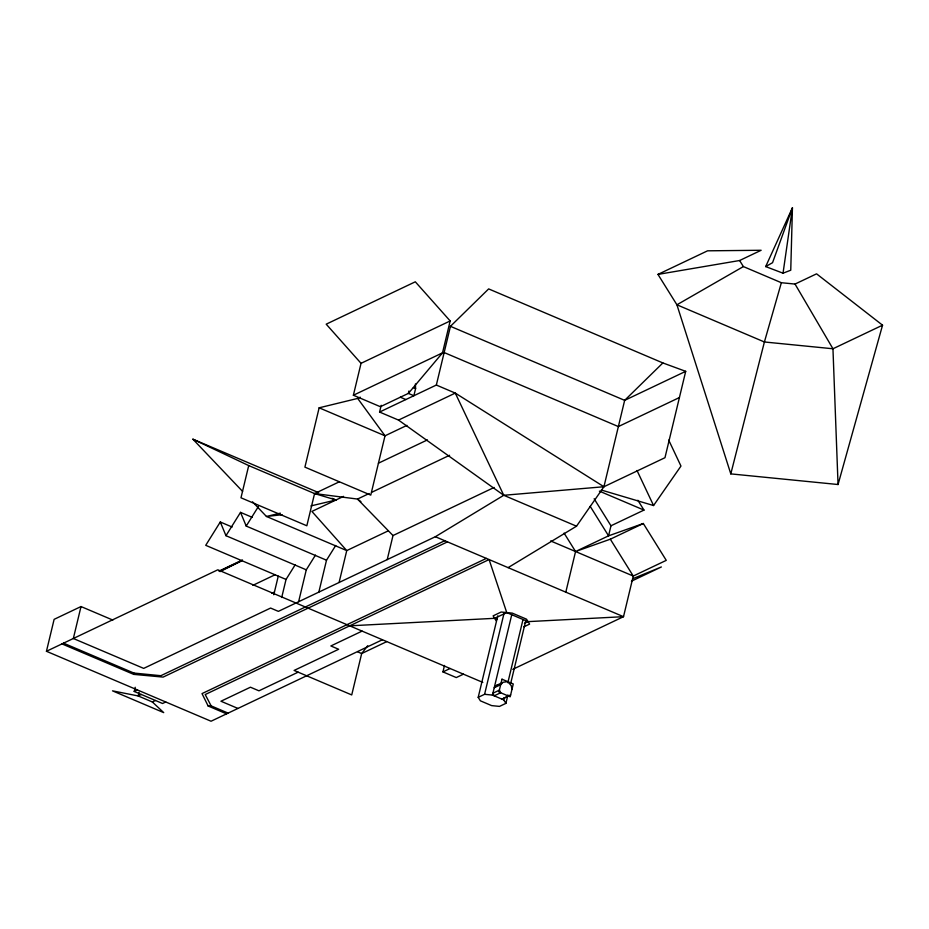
<?xml version="1.0" encoding="UTF-8"?>
<svg xmlns="http://www.w3.org/2000/svg" width="929" height="929" viewBox="0 0 929 929"><rect width="100%" height="100%" fill="white"/><g stroke="black" fill="none" stroke-linecap="round" stroke-linejoin="round"><path stroke-width="1.39" d="M447.488 541.874L163.109 677.102L133.73 674.384L133.892 673.06L63.532 643.158M783.031 273.196L792.437 207.771L765.682 266.577L783.031 273.196L790.753 270.211L792.437 207.771L772.545 262.698L765.682 266.577M382.423 639.744L211.046 721.229L46.45 651.287L54.126 619.341L81.009 606.544L112.827 620.073M81.009 606.544L73.345 638.502L143.693 668.392L270.594 608.054L278.375 611.363L435.353 536.718L503.762 495.285L603.931 486.738L664.967 457.707L685.707 371.333L662.876 362.949L488.654 288.907L450.449 326.323L436.34 385.047L379.578 412.046L381.204 405.288M165.734 701.976L162.54 703.497L134.217 691.455L135.216 687.286M139.071 692.21L138.177 695.949L152.344 701.964L163.713 712.613L112.514 690.851L138.177 695.949L141.301 694.462M242.585 491.395L192.884 439.185L248.717 465.58L240.983 497.793L306.837 525.779L314.571 493.566L339.34 481.791M273.788 594.757L278.259 576.143M319.146 407.808L304.909 467.136L370.764 495.122L385.012 435.806L357.688 398.425L319.146 407.808L385.012 435.806L406.925 425.377M281.708 597.486L286.039 579.441L295.236 564.716M298.615 601.737L306.28 569.825L315.477 555.089M450.17 320.946L442.506 352.869L408.377 393.397L380.379 406.716L353.38 395.243L361.044 363.32L450.17 320.946L415.309 281.801L326.195 324.175L361.044 363.32M318.844 592.121L326.509 560.199L335.706 545.474M339.085 582.495L346.749 550.583L388.38 530.784M408.946 391.004L408.377 393.397L413.869 395.731L415.6 388.566L415.402 383.967M387.219 559.606L393.002 535.545L494.158 487.446M463.432 674.164L456.278 677.566L442.947 671.899L444.492 665.454M507.931 694.927L505.899 703.358L499.512 706.4L491.65 705.61L480.386 700.826L478.203 697.342L497.781 615.822M478.203 697.342L484.59 694.3L504.157 612.792M505.899 703.358L503.727 699.874L492.463 695.089L511.693 614.963M503.727 699.874L504.168 698.016L509.336 695.554M507.838 682.734L522.957 619.748M510.625 683.686L525.814 620.433M565.807 592.156L575.562 551.524L564.089 533.107M508.105 567.631L576.514 526.197L603.931 486.738L624.66 400.353L662.876 362.949M594.142 498.757L610.968 525.779L608.565 535.836L575.562 551.524L610.318 539.192L643.309 523.503L666.267 560.361L633.264 576.05L550.642 540.945M730.798 473.883L764.404 341.977L781.359 282.718L795.038 284.065L816.568 273.834L882.55 325.185L838.051 484.52L730.798 473.883L676.916 304.793L657.964 274.403L707.573 250.818L761.141 250.273L739.612 260.515L657.964 274.403M232.145 527.033L220.289 521.993L205.727 545.323L286.039 579.441M306.28 569.825L225.968 535.696L240.53 512.367L252.374 517.407M326.509 560.199L246.208 526.069L258.471 506.433M601.377 490.047L653.563 505.539L680.969 466.068L668.717 440.114M367.733 645.701L361.671 653.551L351.731 694.938L294.098 670.448L338.644 649.266L330.863 645.957L362.101 631.105M501.799 682.885L496.632 685.335L494.228 687.739L500.685 684.673L503.088 682.269L507.757 681.642L511.298 685.753L511.949 689.457M504.168 698.016L502.148 699.2L510.636 694.938M781.359 282.718L743.386 266.577L676.916 304.793L764.404 341.977L832.953 348.77L882.55 325.185M220.022 571.602L241.946 560.686M353.38 395.243L442.506 352.869M440.276 354.379L444.155 352.544L618.366 426.574L679.413 397.554M357.688 398.425L360.266 397.194M379.578 412.046L398.518 420.082L455.28 393.095L603.931 486.738M378.428 463.199L427.41 439.916M343.567 496.376L311.9 511.438L346.749 550.583L266.437 516.454L252.525 501.834M369.173 493.508L357.502 499.059L314.571 493.566L248.717 465.58M371.774 492.277L449.59 455.28M46.45 651.287L217.827 569.802L482.801 682.397M218.93 571.138L242.481 559.943M219.65 571.207L241.888 560.628M685.707 371.333L624.66 400.353L450.449 326.323M252.874 585.328L275.112 574.749M271.814 593.341L274.427 592.098M444.77 540.713L160.88 675.697L133.892 673.06M134.217 691.455L137.399 689.933M152.344 701.964L155.457 700.478M486.366 558.399L202.023 693.603L208.142 706.005L226.583 713.844M298.151 672.166L258.947 690.816L250.458 687.205L220.951 701.232L237.94 708.444M610.968 525.779L643.971 510.091L637.851 500.266M386.557 641.718L361.671 653.551L357.735 651.879M349.699 625.832L494.658 618.319L506.735 612.583L528.044 621.629L623.51 616.682L633.264 576.05L610.318 539.192M524.42 623.359L528.044 621.629M523.828 626.831L529.588 624.102L526.511 619.167L512.297 613.128L501.172 612.025L493.113 615.857L496.191 620.793M631.418 581.206L661.378 566.957L632.614 578.779M442.947 671.899L450.101 668.497M512.773 669.333L623.51 616.682L435.353 536.718M643.309 523.503L608.565 535.836L590.205 506.351M280.349 513.156L266.437 516.454L282.068 514.724M310.936 505.91L335.961 499.988L331.99 498.304M496.632 685.335L498.966 685.021M208.142 706.005L211.15 705.889L228.128 713.112M484.59 694.3L492.463 695.089M314.571 493.566L335.961 499.988M436.34 385.047L455.28 393.095L503.762 495.285L576.514 526.197M413.393 387.625L415.6 388.566M400.341 397.217L405.845 399.551M599.379 491.139L643.971 510.091M192.884 439.185L318.74 492.672M494.658 618.319L497.317 619.457M61.988 643.902L133.73 674.384M398.518 420.082L503.762 495.285M360.905 501.66L357.502 499.059L393.002 535.545M739.612 260.515L743.386 266.577M795.038 284.065L832.953 348.77L838.051 484.52M211.15 705.889L205.204 694.544L489.095 559.56L506.735 612.583M637.015 470.492L653.563 505.539M240.53 512.367L246.208 526.069M220.289 521.993L225.968 535.696M501.997 679.192L498.919 692.012L510.184 696.796L513.261 683.976L501.997 679.192M499.372 690.154L492.904 693.22L494.205 695.821L500.673 692.755L499.372 690.154"/></g></svg>
